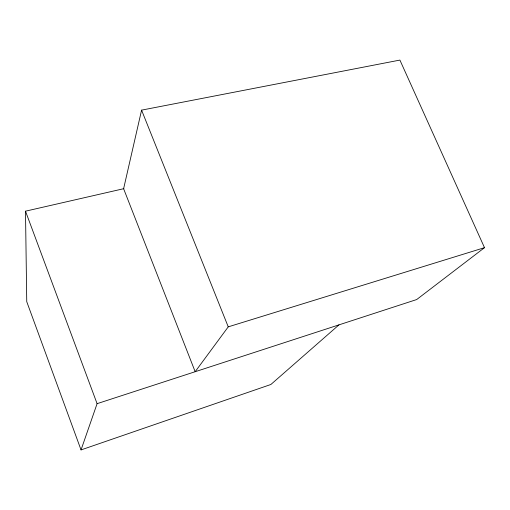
<?xml version="1.0" encoding="UTF-8"?>
<svg xmlns="http://www.w3.org/2000/svg" width="510" height="510" viewBox="0 0 510 510"><rect width="100%" height="100%" fill="white"/><g stroke="black" fill="none" stroke-linecap="round" stroke-linejoin="round"><path stroke-width="0.76" d="M141.582 110.134L123.611 188.719L195.171 371.714L228.244 326.853L484.5 247.669L399.904 60.084L141.582 110.134L228.244 326.853M338.965 324.87L270.88 384.483L81.039 449.916L97.091 403.671L25.5 211.185L123.892 188.655M484.5 247.669L416.683 299.548L97.091 403.671M81.039 449.916L26.743 301.659L25.5 211.185"/></g></svg>
